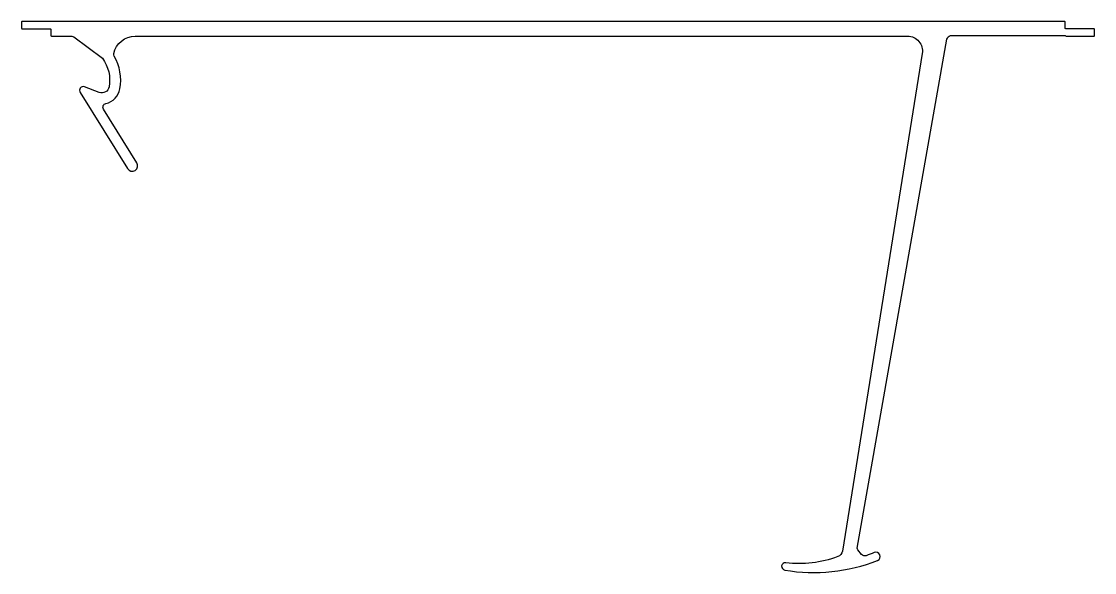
# Model space of a CAD drawing. Extents: x 883 to 1029, y -61 to 14.
import ezdxf

# ---------------------------------------------------------------- set-up
doc = ezdxf.new("R2010")
doc.units = 0
doc.header["$LTSCALE"] = 15
doc.layers.get('0').update_dxf_attribs({"linetype": 'CONTINUOUS'})

msp = doc.modelspace()

# ---------------------------------------------------------------- linework, layer by layer
msp.add_lwpolyline([(1009.31, 12.12, -0.078618), (1009.34, 12.13), (1024.9, 12.13, -0.138218), (1024.95, 12.11), (1025.04, 12.06, 0.138218), (1025.09, 12.05), (1028.81, 12.05, 0.414214), (1028.91, 12.15), (1028.91, 12.95, 0.414214), (1028.81, 13.05), (1025.01, 13.05, -0.414214), (1024.91, 13.15), (1024.91, 13.95, 0.414214), (1024.81, 14.05), (883.01, 14.05, 0.414214), (882.91, 13.95), (882.91, 13.15, 0.414214), (883.01, 13.05), (886.81, 13.05, -0.414214), (886.91, 12.95), (886.91, 12.15, 0.414214), (887.01, 12.05), (889.74, 12.05, -0.162278), (890.04, 11.95), (893.91, 9.05, -0.208953), (894.82, 5.15, -0.469691), (893.48, 4.39), (891.49, 5.16, 0.752921), (890.91, 4.39), (897.34, -5.97, 1), (898.61, -5.18), (894.07, 2.14, -0.515632), (894.39, 2.89, 0.300782), (896.3, 4.88, 0.179274), (895.52, 9.33, -0.188195), (895.46, 9.69, -0.352562), (898.39, 12.05), (1003.48, 12.05, -0.466308), (1005.45, 9.7), (994.6, -57.99, -0.261013), (993.97, -58.74, -0.121751), (986.89, -59.58, 0.977781), (986.75, -60.57, 0.137106), (999.39, -59.25, 1), (998.93, -58.18, -0.013076), (997.83, -58.62, -0.259073), (997.21, -58.44), (996.69, -57.82, -0.221695), (996.63, -57.58), (1008.83, 11.63, -0.247022), (1009.31, 12.12)], format="xyb")

doc.saveas('drawing.dxf')
